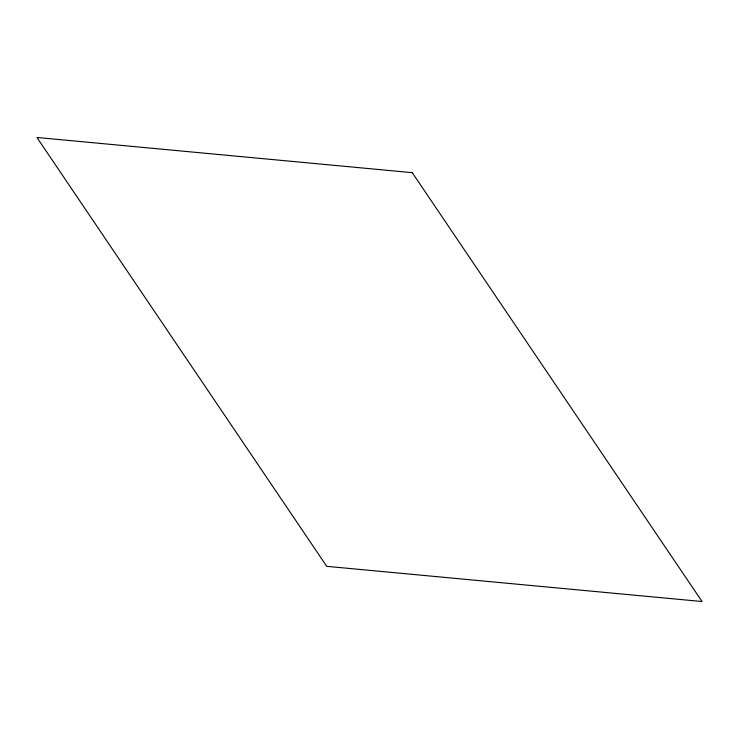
<?xml version="1.0" encoding="UTF-8"?>
<svg xmlns="http://www.w3.org/2000/svg" width="739" height="739" viewBox="0 0 739 739"><rect width="100%" height="100%" fill="white"/><g stroke="black" fill="none" stroke-linecap="round" stroke-linejoin="round"><path stroke-width="1.11" d="M412.26 172.667L36.95 137.472L326.74 566.333L702.05 601.528L412.26 172.667"/></g></svg>
